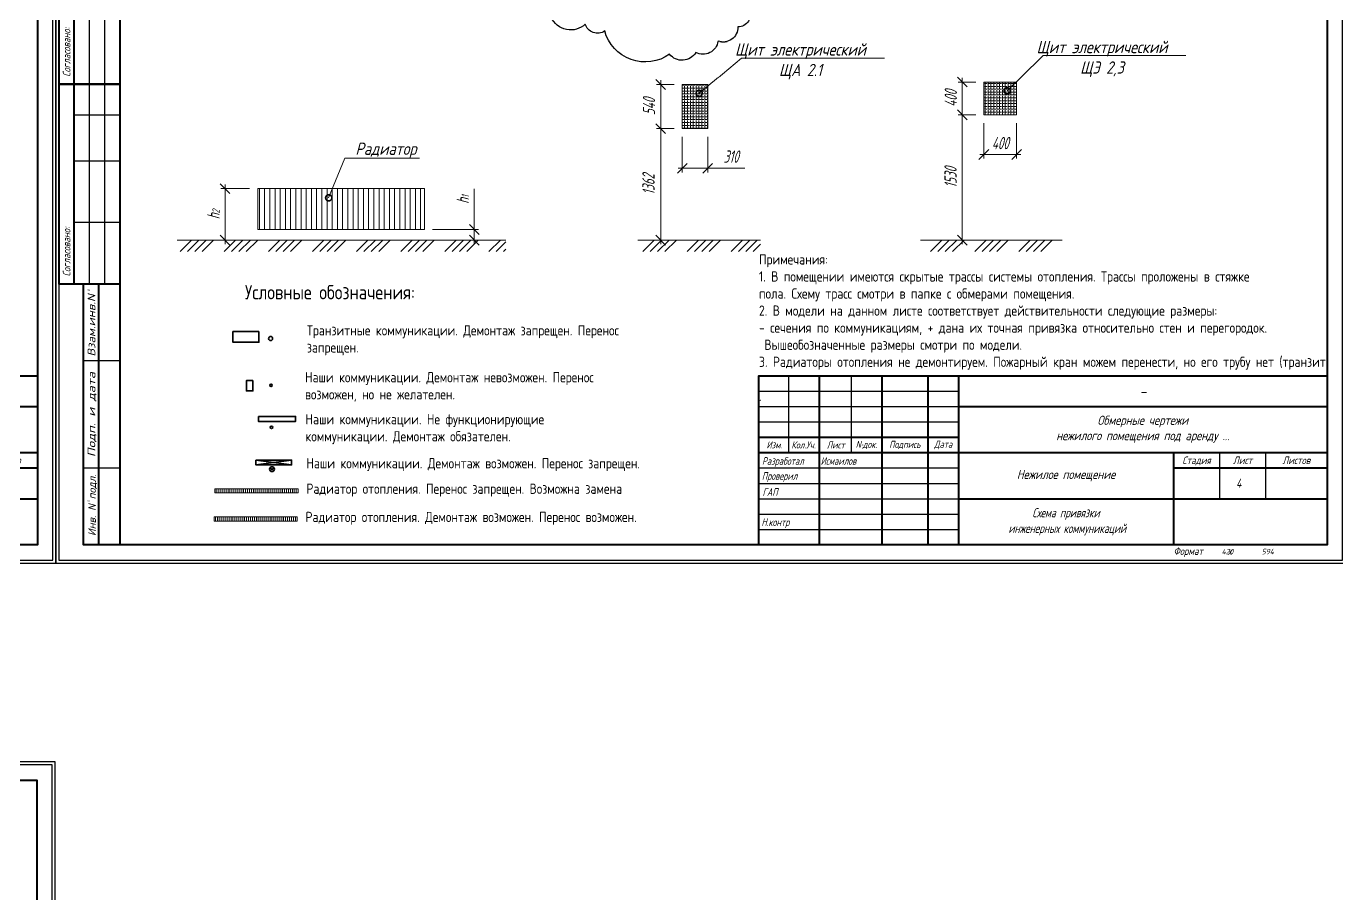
# Model space of a CAD drawing. Header units: millimetres. Extents: x -85477 to 745244, y -3684 to 128206.
# Drawn here: x 639140 to 671153, y 44742 to 65925 of the extents above; entities that cross this region are included whole.
import ezdxf
from ezdxf import colors
from ezdxf.entities.mleader import LeaderData, LeaderLine
from ezdxf.enums import TextEntityAlignment as Align
from ezdxf.math import Vec2, Vec3

# ---------------------------------------------------------------- set-up
doc = ezdxf.new("R2010")
doc.units = ezdxf.units.MM
for name, color, linetype, lineweight in [('FORMAT', 7, 'Continuous', 15), ('РАЗМЕРЫ', 5, 'Continuous', 15), ('ТЕКСТ', 106, 'Continuous', 20)]:
    doc.layers.add(name, color=color, linetype=linetype, lineweight=lineweight)
doc.layers.add('ФОРМАТ', color=7, linetype='Continuous')
doc.layers.add('ШТРИХОВКА', color=3, linetype='Continuous', transparency=0.5)
doc.styles.add('07', font='simplex.shx', dxfattribs={"width": 0.7, "oblique": 15})
doc.styles.add('ism - 01', font='simplex.shx', dxfattribs={"width": 0.62, "oblique": 15, "height": 150})
doc.styles.add('ism - 02', font='simplex.shx', dxfattribs={"width": 0.8, "oblique": 15, "height": 150})
doc.styles.add('simplex', font='simplex.shx', dxfattribs={"width": 0.8, "oblique": 15})
doc.styles.get("Standard").update_dxf_attribs({"font": 'arial.ttf'})
doc.styles.add('TITLE', font='romant.shx', dxfattribs={"width": 0.8})
doc.dimstyles.new('ism - 01', dxfattribs={"dimtxt": 150, "dimasz": 120, "dimexe": 50, "dimexo": 100, "dimgap": 65, "dimtad": 1, "dimdec": 0, "dimtxsty": 'ism - 01', "dimblk": 'OBLIQUE', "dimcen": 0, "dimdle": 50, "dimadec": 0, "dimazin": 0, "dimtfac": 1, "dimtdec": 0, "dimtmove": 0, "dimatfit": 3, "dimldrblk": 'OBLIQUE', "dimfxl": 1, "dimlwd": -1, "dimlwe": -1, "dimarcsym": 0})
doc.dimstyles.new('горизонтальный М100', dxfattribs={"dimscale": 100, "dimtxt": 3, "dimasz": 2, "dimexe": 2, "dimexo": 1, "dimgap": 1, "dimtad": 1, "dimtih": 1, "dimtoh": 1, "dimdec": 0, "dimzin": 1, "dimdsep": 46, "dimtxsty": 'Standard', "dimblk": 'OBLIQUE', "dimcen": 0, "dimdle": 2, "dimadec": 0, "dimazin": 0, "dimtfac": 1, "dimtdec": 0, "dimtmove": 0, "dimatfit": 3, "dimfxl": 1, "dimtolj": 1, "dimtzin": 0, "dimarcsym": 0})

# ---------------------------------------------------------------- blocks, each defined once
blk = doc.blocks.new('*D317')
at = {"layer": 'Defpoints', "color": 0, "linetype": 'ByBlock', "ltscale": 1.333333, "transparency": 16777216}
for p in [(-420, 0), (0, 0), (0, 0)]:
    blk.add_point(p, dxfattribs=at)
at = {"layer": 'ФОРМАТ', "color": 0, "linetype": 'ByBlock', "lineweight": -2, "ltscale": 1.333333, "transparency": 16777216}
blk.add_line((-420, 0), (0, 0), dxfattribs=at)
at = {"layer": 'ФОРМАТ', "color": 0, "linetype": 'ByBlock', "lineweight": -2, "ltscale": 1.333333, "transparency": 16777216, "insert": (-38.41, 3.78), "char_height": 150, "attachment_point": 5, "style": 'ism - 02'}
blk.add_mtext('\\A1;{\\H0.012x;420}', dxfattribs=at)
blk = doc.blocks.new('_None')
blk = doc.blocks.new('*D318')
at = {"layer": 'Defpoints', "color": 0, "linetype": 'ByBlock', "ltscale": 1.333333, "transparency": 16777216}
for p in [(0, 594), (0, 594), (0, 0)]:
    blk.add_point(p, dxfattribs=at)
at = {"layer": 'ФОРМАТ', "color": 0, "linetype": 'ByBlock', "lineweight": -2, "ltscale": 1.333333, "transparency": 16777216}
blk.add_line((0, 0), (0, 594), dxfattribs=at)
at = {"layer": 'ФОРМАТ', "color": 0, "linetype": 'ByBlock', "lineweight": -2, "ltscale": 1.333333, "transparency": 16777216, "insert": (-25.29, 3.78), "char_height": 150, "attachment_point": 5, "style": 'ism - 02'}
blk.add_mtext('\\A1;{\\H0.012x;594}', dxfattribs=at)
blk = doc.blocks.new('_Oblique')
at = {"color": 0, "lineweight": -2}
blk.add_line((-0.5, -0.5), (0.5, 0.5), dxfattribs=at)
blk = doc.blocks.new('*D739')
at = {"layer": 'Defpoints', "color": 0}
for p in [(589607, 64610), (589288, 64480), (590216, 64480)]:
    blk.add_point(p, dxfattribs=at)
at = {"layer": 'РАЗМЕРЫ', "color": 0}
for p, q in [((590216, 64610), (590216, 65107)), ((589707, 64610), (590266, 64610)), ((590216, 64660), (590216, 64430)), ((589388, 64480), (590266, 64480))]:
    blk.add_line(p, q, dxfattribs=at)
at = {"layer": 'РАЗМЕРЫ', "color": 0, "xscale": 120, "yscale": 120, "zscale": 120}
for p, rotation in [((590216, 64610), 90), ((590216, 64480), 270)]:
    blk.add_blockref('_Oblique', p, dxfattribs=dict(at, rotation=rotation))
at = {"layer": 'РАЗМЕРЫ', "color": 0, "insert": (590076, 64977), "char_height": 150, "attachment_point": 5, "rotation": 90, "style": 'ism - 01'}
blk.add_mtext('h{\\H0.6x;1}', dxfattribs=at)
blk = doc.blocks.new('*D738')
at = {"layer": 'Defpoints', "color": 0}
for p in [(587572, 65110), (587171, 64480), (587572, 64480)]:
    blk.add_point(p, dxfattribs=at)
at = {"layer": 'РАЗМЕРЫ', "color": 0}
for p, q in [((587171, 65160), (587171, 64430)), ((587472, 65110), (587121, 65110)), ((587472, 64480), (587121, 64480))]:
    blk.add_line(p, q, dxfattribs=at)
at = {"layer": 'РАЗМЕРЫ', "color": 0, "xscale": 120, "yscale": 120, "zscale": 120}
for p, rotation in [((587171, 65110), 90), ((587171, 64480), 270)]:
    blk.add_blockref('_Oblique', p, dxfattribs=dict(at, rotation=rotation))
at = {"layer": 'РАЗМЕРЫ', "color": 0, "insert": (587031, 64795), "char_height": 150, "attachment_point": 5, "rotation": 90, "style": 'ism - 01'}
blk.add_mtext('h{\\H0.6x;2}', dxfattribs=at)
blk = doc.blocks.new('_DotSmall')
at = {"color": 0, "linetype": 'ByBlock', "const_width": 0.5}
blk.add_lwpolyline([(-0.0625, 0, 1), (0.0625, 0, 1)], format="xyb", close=True, dxfattribs=at)
blk = doc.blocks.new('*D747')
at = {"layer": 'Defpoints', "color": 0}
for p in [(578719, 77920), (578455, 76558), (578719, 76558)]:
    blk.add_point(p, dxfattribs=at)
at = {"layer": 'РАЗМЕРЫ', "color": 0}
for p, q in [((578455, 77970), (578455, 76508)), ((578619, 77920), (578405, 77920)), ((578619, 76558), (578405, 76558))]:
    blk.add_line(p, q, dxfattribs=at)
at = {"layer": 'РАЗМЕРЫ', "color": 0, "xscale": 120, "yscale": 120, "zscale": 120}
for p, rotation in [((578455, 77920), 90), ((578455, 76558), 270)]:
    blk.add_blockref('_Oblique', p, dxfattribs=dict(at, rotation=rotation))
at = {"layer": 'РАЗМЕРЫ', "color": 0, "insert": (578306, 77239), "char_height": 150, "attachment_point": 5, "rotation": 90, "style": 'ism - 01'}
blk.add_mtext('1362', dxfattribs=at)
blk = doc.blocks.new('*D748')
at = {"layer": 'Defpoints', "color": 0}
for p in [(578455, 78460), (578719, 78460), (578719, 77920)]:
    blk.add_point(p, dxfattribs=at)
at = {"layer": 'РАЗМЕРЫ', "color": 0}
for p, q in [((578619, 78460), (578405, 78460)), ((578455, 77870), (578455, 78510)), ((578619, 77920), (578405, 77920))]:
    blk.add_line(p, q, dxfattribs=at)
at = {"layer": 'РАЗМЕРЫ', "color": 0, "xscale": 120, "yscale": 120, "zscale": 120}
for p, rotation in [((578455, 78460), 90), ((578455, 77920), 270)]:
    blk.add_blockref('_Oblique', p, dxfattribs=dict(at, rotation=rotation))
at = {"layer": 'РАЗМЕРЫ', "color": 0, "insert": (578312, 78190), "char_height": 150, "attachment_point": 5, "rotation": 90, "style": 'ism - 01'}
blk.add_mtext('540', dxfattribs=at)
blk = doc.blocks.new('*D746')
at = {"layer": 'Defpoints', "color": 0}
for p in [(578719, 77920), (579029, 77920), (579029, 77436)]:
    blk.add_point(p, dxfattribs=at)
at = {"layer": 'РАЗМЕРЫ', "color": 0}
for p, q in [((578719, 77820), (578719, 77386)), ((579029, 77820), (579029, 77386)), ((578669, 77436), (579029, 77436)), ((579029, 77436), (579482, 77436))]:
    blk.add_line(p, q, dxfattribs=at)
at = {"layer": 'РАЗМЕРЫ', "color": 0, "xscale": 120, "yscale": 120, "zscale": 120, "rotation": 180}
blk.add_blockref('_Oblique', (578719, 77436), dxfattribs=at)
at = {"layer": 'РАЗМЕРЫ', "color": 0, "xscale": 120, "yscale": 120, "zscale": 120}
blk.add_blockref('_Oblique', (579029, 77436), dxfattribs=at)
at = {"layer": 'РАЗМЕРЫ', "color": 0, "insert": (579315, 77579), "char_height": 150, "attachment_point": 5, "style": 'ism - 01'}
blk.add_mtext('310', dxfattribs=at)
blk = doc.blocks.new('*D755')
at = {"layer": 'Defpoints', "color": 0}
for p in [(597757, 80143), (597493, 78613), (597757, 78613)]:
    blk.add_point(p, dxfattribs=at)
at = {"layer": 'РАЗМЕРЫ', "color": 0}
for p, q in [((597657, 80143), (597443, 80143)), ((597493, 80193), (597493, 78563)), ((597657, 78613), (597443, 78613))]:
    blk.add_line(p, q, dxfattribs=at)
at = {"layer": 'РАЗМЕРЫ', "color": 0, "xscale": 120, "yscale": 120, "zscale": 120}
for p, rotation in [((597493, 80143), 90), ((597493, 78613), 270)]:
    blk.add_blockref('_Oblique', p, dxfattribs=dict(at, rotation=rotation))
at = {"layer": 'РАЗМЕРЫ', "color": 0, "insert": (597350, 79378), "char_height": 150, "attachment_point": 5, "rotation": 90, "style": 'ism - 01'}
blk.add_mtext('1530', dxfattribs=at)
blk = doc.blocks.new('*D756')
at = {"layer": 'Defpoints', "color": 0}
for p in [(597493, 80543), (597757, 80543), (597757, 80143)]:
    blk.add_point(p, dxfattribs=at)
at = {"layer": 'РАЗМЕРЫ', "color": 0}
for p, q in [((597657, 80543), (597443, 80543)), ((597493, 80093), (597493, 80593)), ((597657, 80143), (597443, 80143))]:
    blk.add_line(p, q, dxfattribs=at)
at = {"layer": 'РАЗМЕРЫ', "color": 0, "xscale": 120, "yscale": 120, "zscale": 120}
for p, rotation in [((597493, 80543), 90), ((597493, 80143), 270)]:
    blk.add_blockref('_Oblique', p, dxfattribs=dict(at, rotation=rotation))
at = {"layer": 'РАЗМЕРЫ', "color": 0, "insert": (597353, 80343), "char_height": 150, "attachment_point": 5, "rotation": 90, "style": 'ism - 01'}
blk.add_mtext('400', dxfattribs=at)
blk = doc.blocks.new('*D757')
at = {"layer": 'Defpoints', "color": 0}
for p in [(597757, 80143), (598157, 80143), (598157, 79658)]:
    blk.add_point(p, dxfattribs=at)
at = {"layer": 'РАЗМЕРЫ', "color": 0}
for p, q in [((597757, 80043), (597757, 79608)), ((598157, 80043), (598157, 79608)), ((597707, 79658), (598207, 79658))]:
    blk.add_line(p, q, dxfattribs=at)
at = {"layer": 'РАЗМЕРЫ', "color": 0, "xscale": 120, "yscale": 120, "zscale": 120, "rotation": 180}
blk.add_blockref('_Oblique', (597757, 79658), dxfattribs=at)
at = {"layer": 'РАЗМЕРЫ', "color": 0, "xscale": 120, "yscale": 120, "zscale": 120}
blk.add_blockref('_Oblique', (598157, 79658), dxfattribs=at)
at = {"layer": 'РАЗМЕРЫ', "color": 0, "insert": (597957, 79798), "char_height": 150, "attachment_point": 5, "style": 'ism - 01'}
blk.add_mtext('400', dxfattribs=at)
blk = doc.blocks.new('*U316')
at = {"layer": 'ФОРМАТ', "linetype": 'ByBlock', "lineweight": -2, "ltscale": 1.333333}
for p, q in [((0, 594), (-420, 594)), ((-420, 594), (-420, 0)), ((0, 0), (0, 594)), ((-420, 0), (0, 0))]:
    blk.add_line(p, q, dxfattribs=at)
at = {"layer": 'ФОРМАТ', "linetype": 'ByBlock', "lineweight": -2}
for p, q in [((-409, 156), (-409, 221)), ((-404, 156), (-404, 221)), ((-409, 91), (-409, 156)), ((-404, 91), (-404, 156))]:
    blk.add_line(p, q, dxfattribs=at)
at = {"layer": 'ФОРМАТ', "lineweight": -2}
for p, q in [((-191, 56), (-126, 56)), ((-191, 51), (-126, 51)), ((-191, 46), (-126, 46)), ((-191, 31), (-126, 31)), ((-191, 26), (-126, 26)), ((-191, 21), (-126, 21)), ((-191, 16), (-126, 16)), ((-191, 11), (-126, 11))]:
    blk.add_line(p, q, dxfattribs=at)
at = {"layer": 'ФОРМАТ', "linetype": 'ByBlock', "lineweight": -2, "ltscale": 1.333333}
blk.add_lwpolyline([(-419, 1), (-1, 1), (-1, 593), (-419, 593)], close=True, dxfattribs=at)
at = {"layer": 'ФОРМАТ', "linetype": 'ByBlock', "lineweight": 40}
blk.add_lwpolyline([(-399, 588), (-6, 588), (-6, 6), (-399, 6)], close=True, dxfattribs=at)
for points in [[(-399, 221), (-419, 221), (-419, 156), (-399, 156)], [(-414, 156), (-414, 221)], [(-399, 156), (-419, 156), (-419, 91), (-399, 91)], [(-414, 91), (-414, 156)], [(-399, 6), (-406, 6), (-411, 6), (-411, 31), (-411, 66), (-411, 91), (-399, 91)], [(-406, 6), (-406, 91)]]:
    blk.add_lwpolyline(points, dxfattribs=at)
at = {"layer": 'ФОРМАТ', "linetype": 'ByBlock', "lineweight": -2}
for points in [[(-414, 146), (-399, 146)], [(-414, 131), (-399, 131)], [(-414, 111), (-399, 111)], [(-411, 66), (-399, 66)], [(-411, 31), (-399, 31)]]:
    blk.add_lwpolyline(points, dxfattribs=at)
at = {"layer": 'ФОРМАТ', "lineweight": 40}
for points in [[(-191, 6), (-191, 61), (-6, 61)], [(-171.4, 61), (-171.4, 5.97)], [(-151, 61), (-151, 6)], [(-136, 61), (-136, 6)], [(-126, 61), (-126, 6)], [(-126, 51), (-6, 51)], [(-191, 41), (-126, 41)], [(-191, 36), (-6, 36)], [(-56, 36), (-56, 6)], [(-56, 31), (-6, 31)], [(-126, 21), (-6, 21)]]:
    blk.add_lwpolyline(points, dxfattribs=at)
at = {"layer": 'ФОРМАТ', "lineweight": -2}
for points in [[(-181.4, 61), (-181.4, 36)], [(-161, 61), (-161, 36)], [(-41, 36), (-41, 21)], [(-26, 36), (-26, 21)]]:
    blk.add_lwpolyline(points, dxfattribs=at)
at = {"layer": 'ФОРМАТ', "linetype": 'ByBlock', "lineweight": -2, "style": 'ism - 02', "oblique": 15, "width": 0.8}
for s, height, p in [('Согласовано:', 2.5, (-415.23, 158.37)), ('о', 1, (-408.94, 88.48)), ('о', 1, (-408.94, 19.85))]:
    blk.add_text(s, height=height, rotation=90, dxfattribs=at).set_placement(p)
at = {"layer": 'ФОРМАТ', "lineweight": -2, "style": 'ism - 02', "oblique": 15, "width": 0.8}
blk.add_text('Согласовано:', height=2.5, rotation=90, dxfattribs=at).set_placement((-415.23, 93.37))
at = {"layer": 'ФОРМАТ', "lineweight": -2, "style": 'ism - 02', "oblique": 15}
for s, width, p, p2 in [('Взам.инв.N', 1.197279, (-407.16, 67.29), (-407.16, 87.57)), ('Подп. и дата', 1.359894, (-407.16, 34.54), (-407.16, 62.25)), ('Инв. N подл.', 1.088984, (-406.96, 8.84), (-406.96, 28.92))]:
    blk.add_text(s, height=2.5, rotation=90, dxfattribs=dict(at, width=width)).set_placement(p, p2, align=Align.FIT)
at = {"layer": 'ФОРМАТ', "lineweight": 20, "style": '07', "oblique": 15, "width": 0.7}
for s, p in [('Разработал', (-190.02, 31.28)), ('Исмаилов', (-170.92, 31.28)), ('Проверил', (-190.07, 26.4)), ('ГАП', (-189.85, 21.17)), ('Н.контр', (-190.2, 11.36))]:
    blk.add_text(s, height=2.5, dxfattribs=at).set_placement(p, align=Align.BOTTOM_LEFT)
at = {"layer": 'ФОРМАТ', "lineweight": -2, "style": 'ism - 02', "oblique": 15, "width": 0.8}
for s, p in [('Стадия', (-48.5, 33.5)), ('Лист', (-33.5, 33.5)), ('Листов', (-16, 33.5))]:
    blk.add_text(s, height=2.5, dxfattribs=at).set_placement(p, align=Align.MIDDLE_CENTER)
at = {"layer": 'ФОРМАТ', "lineweight": 20, "attachment_point": 5}
for s, insert, char_height, width, style in [('-', (-66, 56), 4, 120, 'ism - 02'), ('\\A1;Обмерные чертежи \\Pнежилого помещения под аренду ...', (-66, 43.63), 3, 120, 'ism - 02'), ('Изм.', (-186, 38.5), 2.3, 9, 'simplex'), ('Кол.Уч.', (-176.49, 38.5), 2.3, 9, 'simplex'), ('Лист', (-166, 38.5), 2.3, 9, 'simplex'), ('\\A1;N{\\W0.3;-}док.', (-156, 38.5), 2.3, 9, 'simplex'), ('Подпись', (-143.5, 38.5), 2.3, 14, 'simplex'), ('Дата', (-131, 38.5), 2.3, 9, 'simplex'), ('\\A1;Нежилое помещение', (-91, 28.5), 3, 70, 'ism - 02')]:
    blk.add_mtext(s, dxfattribs=dict(at, insert=insert, char_height=char_height, width=width, style=style))
at = {"layer": 'ФОРМАТ', "lineweight": -2, "insert": (-30.23, 3.61), "char_height": 2.5, "width": 51.5349, "attachment_point": 5, "line_spacing_factor": 0.8, "style": 'ism - 02'}
blk.add_mtext('\\pxsm1.1,ql;Формат      x', dxfattribs=at)
at = {"layer": 'ФОРМАТ', "linetype": 'ByBlock', "lineweight": -2, "ltscale": 1.333333}
dim = blk.add_linear_dim(base=(0, 594), p1=(0, 0), p2=(0, 594), angle=90, text='{\\H0.012x;<>}', dimstyle='горизонтальный М100', override={"dimscale": 1, "dimasz": 0, "dimexe": 0, "dimexo": 0, "dimtxsty": 'ism - 02', "dimblk1": 'None', "dimblk2": 'None', "dimsah": 1, "dimdle": 0, "dimse1": 1, "dimse2": 1, "dimtmove": 2, "dimfxl": 0}, dxfattribs=at)
dim.commit()
dim.dimension.update_dxf_attribs({"geometry": '*D318', "text_midpoint": (-25.29, 3.78), "dimtype": 160})
dim = blk.add_linear_dim(base=(0, 0), p1=(-420, 0), p2=(0, 0), text='{\\H0.012x;<>}', dimstyle='горизонтальный М100', override={"dimscale": 1, "dimasz": 0, "dimexe": 0, "dimexo": 0, "dimtxsty": 'ism - 02', "dimblk1": 'None', "dimblk2": 'None', "dimsah": 1, "dimdle": 0, "dimse1": 1, "dimse2": 1, "dimtmove": 2, "dimfxl": 0}, dxfattribs=at)
dim.commit()
dim.dimension.update_dxf_attribs({"geometry": '*D317', "text_midpoint": (-38.41, 3.78), "dimtype": 160})
blk = doc.blocks.new('радиатор')
at = {"layer": 'РАЗМЕРЫ'}
h = blk.add_hatch(dxfattribs=at)
h.set_pattern_fill('ANSI31', color=0, scale=20, angle=45)
h.set_pattern_definition([(90, (21238.37, -4903.05), (-63.5, 0), [])])
h.paths.add_polyline_path([(587572.4, 64610.3), (587572.4, 65110.3), (589607.4, 65110.3), (589607.4, 64610.3)])
at = {"layer": 'ШТРИХОВКА', "true_color": 0x000000}
h = blk.add_hatch(dxfattribs=at)
h.set_pattern_fill('ANSI34', color=18, scale=20)
h.set_pattern_definition([(45, (21238.37, -4903.05), (-269.40768, 269.40768), []), (45, (21328.17, -4903.05), (-269.40768, 269.40768), []), (45, (21417.97, -4903.05), (-269.40768, 269.40768), []), (45, (21507.78, -4903.05), (-269.40768, 269.40768), [])])
h.paths.add_polyline_path([(586585.2, 64480.3), (590601.9, 64480.3), (590601.9, 64341.4), (586585.2, 64341.4)])
at = {"layer": 'РАЗМЕРЫ', "color": 0}
blk.add_lwpolyline([(587572.4, 64610.3), (587572.4, 65110.3), (589607.4, 65110.3), (589607.4, 64610.3)], close=True, dxfattribs=at)
at = {"layer": 'ТЕКСТ', "color": 0}
blk.add_lwpolyline([(586585.2, 64480.3), (590601.9, 64480.3)], dxfattribs=at)
at = {"layer": 'РАЗМЕРЫ'}
dim = blk.add_linear_dim(base=(587171, 64480.3), p1=(587572.4, 65110.3), p2=(587572.4, 64480.3), angle=90, text='h{\\H0.6x;2}', dimstyle='ism - 01', dxfattribs=at)
dim.commit()
dim.dimension.update_dxf_attribs({"geometry": '*D738', "text_midpoint": (587031, 64795.3)})
dim = blk.add_linear_dim(base=(590216.4, 64480.3), p1=(589607.4, 64610.3), p2=(589288.1, 64480.3), angle=90, text='h{\\H0.6x;1}', dimstyle='ism - 01', dxfattribs=at)
dim.commit()
dim.dimension.update_dxf_attribs({"geometry": '*D739', "text_midpoint": (590216.4, 64976.6), "dimtype": 160})
at = {"layer": 'ТЕКСТ', "color": 0}
ml = blk.add_multileader_mtext('Standard', dxfattribs=at)
ml.set_content('Радиатор', style='ism - 02')
ml.set_leader_properties(linetype='ByLayer', lineweight=-1)
ml.set_arrow_properties(name='DOTSMALL')
ml.build(insert=Vec2(0, 0))
ml.multileader.update_dxf_attribs({"text_left_attachment_type": 6, "text_right_attachment_type": 6, "arrow_head_size": 150})
ctx = ml.context
ctx.base_point, ctx.char_height, ctx.arrow_head_size, ctx.plane_origin = Vec3(588761.4, 65471.8), 150, 150, Vec3(587737.1, 63889.5)
ctx.left_attachment, ctx.right_attachment = 6, 6
notes = []
notes.append((ctx, [(0, (1, 1, 0), (588635.7, 65479.6), (1, 0), 125.7, [(0, [(588436.9, 64997.1)], 0, [])])]))
ctx.mtext.insert, ctx.mtext.flow_direction = Vec3(588763.4, 65671.8), 5
ctx.mtext.has_bg_fill, ctx.mtext.bg_color, ctx.mtext.bg_scale_factor, ctx.mtext.bg_transparency, ctx.mtext.use_window_bg_color = 1, -1073741824, 1.1, 0, 1
for ctx, leaders in notes:
    for number, flags, end, landing, length, lines in leaders:
        leader = LeaderData()
        leader.index, (leader.has_last_leader_line, leader.has_dogleg_vector, leader.attachment_direction) = number, flags
        leader.last_leader_point, leader.dogleg_vector, leader.dogleg_length = Vec3(end), Vec3(landing), length
        for number, points, colour, breaks in lines:
            line = LeaderLine()
            line.index, line.vertices, line.color, line.breaks = number, Vec3.list(points), colors.encode_raw_color(colour), breaks
            leader.lines.append(line)
        ctx.leaders.append(leader)
blk = doc.blocks.new('щит 1')
at = {"layer": 'РАЗМЕРЫ'}
h = blk.add_hatch(dxfattribs=at)
h.set_pattern_fill('ANGLE', color=0, scale=5)
h.set_pattern_definition([(0, (12308.986, -2194.917), (0, 34.925), [25.4, -9.525]), (90, (12308.986, -2194.917), (-34.925, 2e-15), [25.4, -9.525])])
h.paths.add_polyline_path([(578719.3, 78460.3), (578719.3, 77920.3), (579029.3, 77920.3), (579029.3, 78460.3)])
at = {"layer": 'ШТРИХОВКА', "true_color": 0x000000}
h = blk.add_hatch(dxfattribs=at)
h.set_pattern_fill('ANSI34', color=18, scale=20)
h.set_pattern_definition([(45, (12027.86, 7174.98), (-269.40768, 269.40768), []), (45, (12117.67, 7174.98), (-269.40768, 269.40768), []), (45, (12207.47, 7174.98), (-269.40768, 269.40768), []), (45, (12297.27, 7174.98), (-269.40768, 269.40768), [])])
h.paths.add_polyline_path([(578175.1, 76558.3), (578175.1, 76419.5), (579675.7, 76419.5), (579675.7, 76558.3)])
at = {"layer": 'РАЗМЕРЫ', "color": 0}
blk.add_lwpolyline([(578719.3, 78460.3), (578719.3, 77920.3), (579029.3, 77920.3), (579029.3, 78460.3)], close=True, dxfattribs=at)
at = {"layer": 'ТЕКСТ', "color": 0}
blk.add_lwpolyline([(578175.1, 76558.3), (579675.7, 76558.3)], dxfattribs=at)
at = {"layer": 'РАЗМЕРЫ'}
for base, p2, picture, middle in [((578455.4, 78460.3), (578719.3, 78460.3), '*D748', (578312.2, 78190.3)), ((578455.4, 76558.3), (578719.3, 76558.3), '*D747', (578306.4, 77239.3))]:
    dim = blk.add_linear_dim(base=base, p1=(578719.3, 77920.3), p2=p2, angle=90, dimstyle='ism - 01', dxfattribs=at)
    dim.commit()
    dim.dimension.update_dxf_attribs({"geometry": picture, "text_midpoint": middle})
dim = blk.add_linear_dim(base=(579029.3, 77436), p1=(578719.3, 77920.3), p2=(579029.3, 77920.3), dimstyle='ism - 01', dxfattribs=at)
dim.commit()
dim.dimension.update_dxf_attribs({"geometry": '*D746', "text_midpoint": (579315.4, 77579.1)})
at = {"layer": 'ТЕКСТ', "color": 0}
ml = blk.add_multileader_mtext('Standard', dxfattribs=at)
ml.set_content('Щит электрический\\PЩА 2.1', style='ism - 02')
ml.set_leader_properties(linetype='ByLayer', lineweight=-1)
ml.set_arrow_properties(name='DOTSMALL')
ml.build(insert=Vec2(0, 0))
ml.multileader.update_dxf_attribs({"text_left_attachment_type": 6, "text_right_attachment_type": 6, "arrow_head_size": 150})
ctx = ml.context
ctx.base_point, ctx.char_height, ctx.arrow_head_size, ctx.plane_origin = Vec3(579473.9, 78781.6), 150, 150, Vec3(579040.1, 77260.9)
ctx.left_attachment, ctx.right_attachment, ctx.text_align_type = 6, 6, 1
notes = []
notes.append((ctx, [(0, (1, 1, 0), (579443.2, 78781.6), (1, 0), 125.7, [(0, [(578925, 78351.5)], 0, [])])]))
ctx.mtext.insert, ctx.mtext.width, ctx.mtext.alignment, ctx.mtext.flow_direction = Vec3(580161.7, 78961.6), 1388.39, 2, 5
ctx.mtext.has_bg_fill, ctx.mtext.bg_color, ctx.mtext.bg_scale_factor, ctx.mtext.bg_transparency, ctx.mtext.use_window_bg_color = 1, -1073741824, 1.1, 0, 1
for ctx, leaders in notes:
    for number, flags, end, landing, length, lines in leaders:
        leader = LeaderData()
        leader.index, (leader.has_last_leader_line, leader.has_dogleg_vector, leader.attachment_direction) = number, flags
        leader.last_leader_point, leader.dogleg_vector, leader.dogleg_length = Vec3(end), Vec3(landing), length
        for number, points, colour, breaks in lines:
            line = LeaderLine()
            line.index, line.vertices, line.color, line.breaks = number, Vec3.list(points), colors.encode_raw_color(colour), breaks
            leader.lines.append(line)
        ctx.leaders.append(leader)
blk = doc.blocks.new('щит 2')
at = {"layer": 'РАЗМЕРЫ'}
h = blk.add_hatch(dxfattribs=at)
h.set_pattern_fill('ANGLE', color=0, scale=5)
h.set_pattern_definition([(0, (31347.092, 27.41), (0, 34.925), [25.4, -9.525]), (90, (31347.092, 27.41), (-34.925, 2e-15), [25.4, -9.525])])
h.paths.add_polyline_path([(597757.4, 80542.6), (597757.4, 80142.6), (598157.4, 80142.6), (598157.4, 80542.6)])
at = {"layer": 'ШТРИХОВКА', "true_color": 0x000000}
h = blk.add_hatch(dxfattribs=at)
h.set_pattern_fill('ANSI34', color=18, scale=20)
h.set_pattern_definition([(45, (31065.97, 9229.3), (-269.40768, 269.40768), []), (45, (31155.77, 9229.3), (-269.40768, 269.40768), []), (45, (31245.58, 9229.3), (-269.40768, 269.40768), []), (45, (31335.38, 9229.3), (-269.40768, 269.40768), [])])
h.paths.add_polyline_path([(596984.7, 78612.6), (596984.7, 78473.8), (598713.8, 78473.8), (598713.8, 78612.6)])
at = {"layer": 'РАЗМЕРЫ', "color": 0}
blk.add_lwpolyline([(597757.4, 80542.6), (597757.4, 80142.6), (598157.4, 80142.6), (598157.4, 80542.6)], close=True, dxfattribs=at)
at = {"layer": 'ТЕКСТ', "color": 0}
blk.add_lwpolyline([(596984.7, 78612.6), (598713.8, 78612.6)], dxfattribs=at)
at = {"layer": 'РАЗМЕРЫ'}
for base, p2, picture, middle in [((597493.5, 80542.6), (597757.4, 80542.6), '*D756', (597353.5, 80342.6)), ((597493.5, 78612.6), (597757.4, 78612.6), '*D755', (597350.4, 79377.6))]:
    dim = blk.add_linear_dim(base=base, p1=(597757.4, 80142.6), p2=p2, angle=90, dimstyle='ism - 01', dxfattribs=at)
    dim.commit()
    dim.dimension.update_dxf_attribs({"geometry": picture, "text_midpoint": middle})
dim = blk.add_linear_dim(base=(598157.4, 79658.4), p1=(597757.4, 80142.6), p2=(598157.4, 80142.6), dimstyle='ism - 01', dxfattribs=at)
dim.commit()
dim.dimension.update_dxf_attribs({"geometry": '*D757', "text_midpoint": (597957.4, 79798.4)})
at = {"layer": 'ТЕКСТ', "color": 0}
ml = blk.add_multileader_mtext('Standard', dxfattribs=at)
ml.set_content('Щит электрический\\PЩЭ 2,3', style='ism - 02')
ml.set_leader_properties(linetype='ByLayer', lineweight=-1)
ml.set_arrow_properties(name='DOTSMALL')
ml.build(insert=Vec2(0, 0))
ml.multileader.update_dxf_attribs({"text_left_attachment_type": 6, "text_right_attachment_type": 6, "arrow_head_size": 150})
ctx = ml.context
ctx.base_point, ctx.char_height, ctx.arrow_head_size, ctx.plane_origin = Vec3(598512, 80865.8), 150, 150, Vec3(598078.3, 79345.1)
ctx.left_attachment, ctx.right_attachment, ctx.text_align_type = 6, 6, 1
notes = []
notes.append((ctx, [(0, (1, 1, 0), (598481.4, 80865.8), (1, 0), 125.7, [(0, [(598041.2, 80435.7)], 0, [])])]))
ctx.mtext.insert, ctx.mtext.width, ctx.mtext.alignment, ctx.mtext.flow_direction = Vec3(599199.8, 81045.8), 1388.39, 2, 5
ctx.mtext.has_bg_fill, ctx.mtext.bg_color, ctx.mtext.bg_scale_factor, ctx.mtext.bg_transparency, ctx.mtext.use_window_bg_color = 1, -1073741824, 1.1, 0, 1
for ctx, leaders in notes:
    for number, flags, end, landing, length, lines in leaders:
        leader = LeaderData()
        leader.index, (leader.has_last_leader_line, leader.has_dogleg_vector, leader.attachment_direction) = number, flags
        leader.last_leader_point, leader.dogleg_vector, leader.dogleg_length = Vec3(end), Vec3(landing), length
        for number, points, colour, breaks in lines:
            line = LeaderLine()
            line.index, line.vertices, line.color, line.breaks = number, Vec3.list(points), colors.encode_raw_color(colour), breaks
            leader.lines.append(line)
        ctx.leaders.append(leader)

msp = doc.modelspace()

# ---------------------------------------------------------------- hatches: boundary and pattern name
at = {"layer": 'РАЗМЕРЫ'}
h = msp.add_hatch(dxfattribs=at)
h.set_pattern_fill('ANSI31', color=1, scale=15, angle=45)
h.set_pattern_definition([(90, (90905.547, -14396.626), (-47.625, 0), [])])
h.paths.add_polyline_path([(643749.9, 54632.7), (645784.9, 54632.7), (645784.9, 54532.7), (643749.9, 54532.7)])
h = msp.add_hatch(dxfattribs=at)
h.set_pattern_fill('ANSI31', color=3, scale=15, angle=45)
h.set_pattern_definition([(90, (90883.324, -15085.515), (-47.625, 0), [])])
h.paths.add_polyline_path([(643727.6, 53943.8), (645762.6, 53943.8), (645762.6, 53843.8), (643727.6, 53843.8)])

# ---------------------------------------------------------------- linework, layer by layer
at = {"color": 3, "lineweight": 35}
for p, q in [((644750.1, 55332.4), (645622.6, 55213.9)), ((645622.6, 55332.4), (644750.1, 55213.9)), ((645101.1, 55066.7), (645185.9, 55151.6)), ((645101.1, 55151.6), (645185.9, 55066.7))]:
    msp.add_line(p, q, dxfattribs=at)
at = {"color": 1, "lineweight": 35}
msp.add_lwpolyline([(644825, 58467.6), (644189.5, 58467.6), (644189.5, 58208.4), (644825, 58208.4)], close=True, dxfattribs=at)
at = {"color": 6, "lineweight": 35}
msp.add_lwpolyline([(644679.1, 57273.9), (644520.2, 57273.9), (644520.2, 57020.3), (644679.1, 57020.3)], close=True, dxfattribs=at)
at = {"color": 3, "lineweight": 35}
for points in [[(644811.6, 56397.7), (645720.2, 56397.7), (645720.2, 56275.9), (644811.6, 56275.9)], [(644750.1, 55332.4), (645622.6, 55332.4), (645622.6, 55213.9), (644750.1, 55213.9)]]:
    msp.add_lwpolyline(points, close=True, dxfattribs=at)
at = {"color": 1, "lineweight": 35}
msp.add_circle((645109.1, 58299.1), 50, dxfattribs=at)
at = {"color": 6, "lineweight": 35}
msp.add_circle((645120.5, 57156.8), 30, dxfattribs=at)
at = {"color": 3, "lineweight": 35}
for centre, radius in [((645131.7, 56132.1), 30), ((645143.5, 55109.2), 60)]:
    msp.add_circle(centre, radius, dxfattribs=at)
at = {"color": 6}
msp.add_arc((645120.5, 57156.8), 30, 90.00016, 270, dxfattribs=at)
at = {"layer": 'РАЗМЕРЫ', "color": 1}
msp.add_lwpolyline([(643749.9, 54632.7), (645784.9, 54632.7), (645784.9, 54532.7), (643749.9, 54532.7)], close=True, dxfattribs=at)
at = {"layer": 'РАЗМЕРЫ', "color": 3}
msp.add_lwpolyline([(643727.6, 53943.8), (645762.6, 53943.8), (645762.6, 53843.8), (643727.6, 53843.8)], close=True, dxfattribs=at)

# ---------------------------------------------------------------- block references
at = {"layer": 'ФОРМАТ', "ltscale": 1.333333, "xscale": 75, "yscale": 75, "zscale": 75}
for p in [(671364.2, 52813.5), (639848.2, 3415)]:
    msp.add_blockref('*U316', p, dxfattribs=at)

# ---------------------------------------------------------------- texts
at = {"color": 0, "lineweight": 25, "attachment_point": 1, "style": 'TITLE'}
for s, insert, char_height, own_width in [('Условные обозначения:', (644484.5, 59605.8), 350, 4666.331), ('Транзитные коммуникации. Демонтаж запрещен. Перенос запрещен. ', (645995.2, 58623.8), 250, 8338.603), ('Наши коммуникации. Демонтаж невозможен. Перенос возможен, но не желателен. ', (645950.7, 57479.3), 250, 8338.603), ('Наши коммуникации. Не функционирующие коммуникации. Демонтаж обязателен.', (645961.8, 56454.6), 250, 8338.603), ('Наши коммуникации. Демонтаж возможен. Перенос запрещен. ', (645984, 55379.3), 250, 8338.603), ('Радиатор отопления. Перенос запрещен. Возможна замена', (645984, 54757.1), 250, 10542.913), ('Радиатор отопления. Демонтаж возможен. Перенос возможен. ', (645961.8, 54068.2), 250, 8338.603)]:
    msp.add_mtext_dynamic_manual_height_columns(s, width=6363.628, gutter_width=1500, heights=[0], dxfattribs=dict(at, insert=insert, char_height=char_height)).dxf.set("width", own_width)
at = {"layer": 'FORMAT', "linetype": 'Continuous', "style": '07', "oblique": 15, "width": 0.7}
for s, p in [('4', (668694.2, 54655.7)), ('Схема привязки', (663716.5, 53932.6)), ('инженерных коммуникаций', (663131.5, 53551.8))]:
    msp.add_text(s, height=225, dxfattribs=at).set_placement(p)

# ---------------------------------------------------------------- next in the draw order: block references
at = {"layer": 'РАЗМЕРЫ', "color": 0, "xscale": 2, "yscale": 2, "zscale": 2}
for name, p in [('щит 1', (-502271.5, -92415.8)), ('радиатор', (-530345.9, -68259.7))]:
    msp.add_blockref(name, p, dxfattribs=at)

# ---------------------------------------------------------------- next in the draw order: linework, layer by layer
at = {"color": 1}
msp.add_lwpolyline([(656817.8, 66339.4, -0.520567), (656525.7, 65908.2, -0.520567), (656038.8, 65560.4, -0.520567), (655496.2, 65282.2, -0.520567), (654856.3, 65240.5, -0.520567), (653270.4, 65810.8, -0.520567), (652797.4, 65977.8, -0.520567), (651962.8, 66144.7, -0.520567)], format="xyb", dxfattribs=at)

# ---------------------------------------------------------------- next in the draw order: block references
at = {"layer": 'РАЗМЕРЫ', "color": 0, "xscale": 2, "yscale": 2, "zscale": 2}
msp.add_blockref('щит 2', (-532981.5, -96524.4), dxfattribs=at)
at = {"layer": 'ФОРМАТ', "ltscale": 1.333333, "xscale": 75, "yscale": 75, "zscale": 75}
msp.add_blockref('*U316', (639864.2, 52813.5), dxfattribs=at)

# ---------------------------------------------------------------- next in the draw order: texts
at = {"color": 0, "lineweight": 25, "insert": (657039.2, 60356.8), "char_height": 250, "attachment_point": 1, "style": 'TITLE'}
msp.add_mtext_dynamic_manual_height_columns('Примечания: \\P1. В помещении имеются скрытые трассы системы отопления. Трассы проложены в стяжке пола. Схему трасс смотри в папке с обмерами помещения.\\P2. В модели на данном листе соответствует действительности следующие размеры:\\P- сечения по коммуникациям, + дана их точная привязка относительно стен и перегородок.\\P Вышеобозначенные размеры смотри по модели.\\P3. Радиаторы отопления не демонтируем. Пожарный кран можем перенести, но его трубу нет (транзит)\\P\\P. ', width=6363.628, gutter_width=1500, heights=[0], dxfattribs=at).dxf.set("width", 13666.623)

doc.saveas('drawing.dxf')
